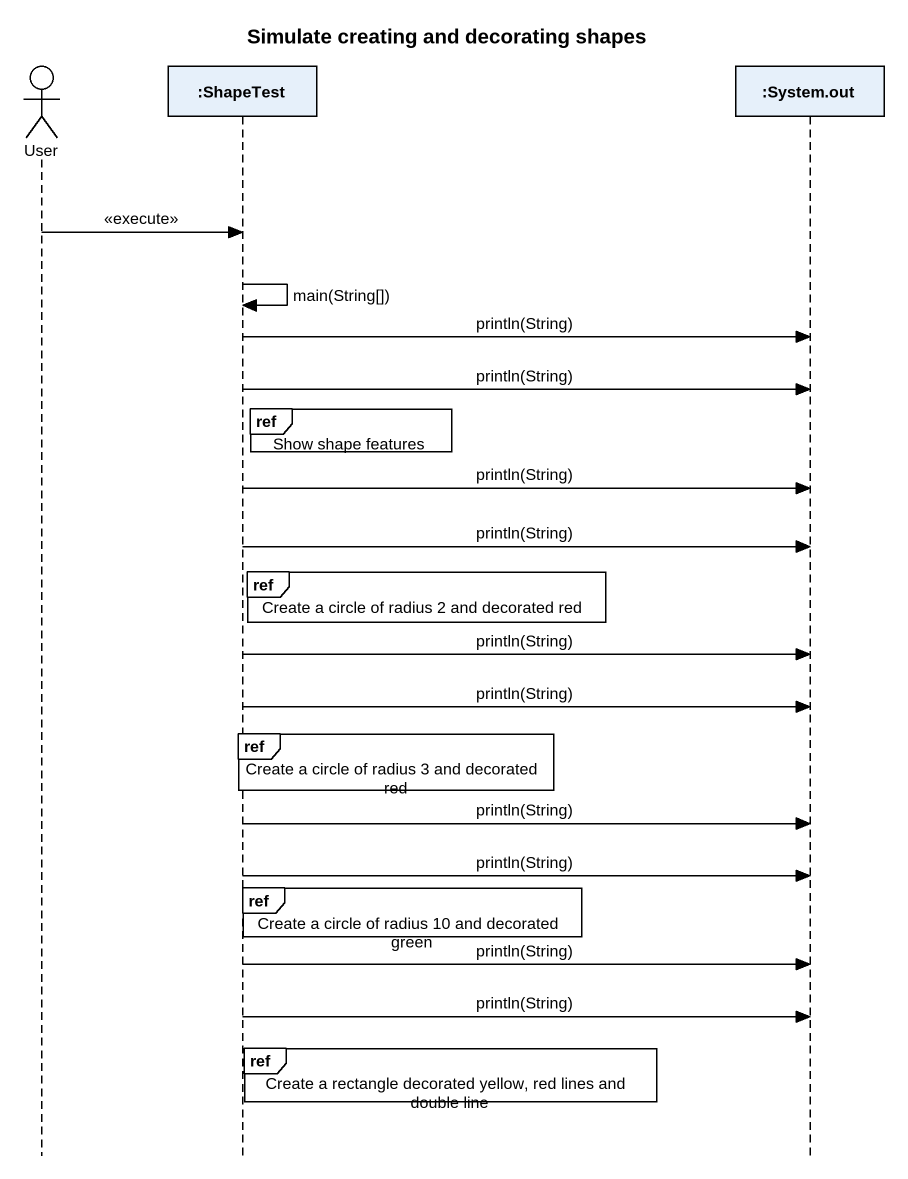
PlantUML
@startuml
title Simulate creating and decorating shapes
hide footbox
actor User
participant ":ShapeTest" as ShapeTest
participant ":System.out" as System_out

User -> ShapeTest : <<execute>>
ShapeTest -> ShapeTest : main(String[])
ShapeTest -> System_out : println(String)
ShapeTest -> System_out : println(String)
ref over ShapeTest : Show shape features
ShapeTest -> System_out : println(String)
ShapeTest -> System_out : println(String)
ref over ShapeTest : Create a circle of radius 2 and decorated red
ShapeTest -> System_out : println(String)
ShapeTest -> System_out : println(String)
ref over ShapeTest : Create a circle of radius 3 and decorated red
ShapeTest -> System_out : println(String)
ShapeTest -> System_out : println(String)
ref over ShapeTest : Create a circle of radius 10 and decorated green
ShapeTest -> System_out : println(String)
ShapeTest -> System_out : println(String)
ref over ShapeTest : Create a rectangle decorated yellow, red lines and double line
@enduml
